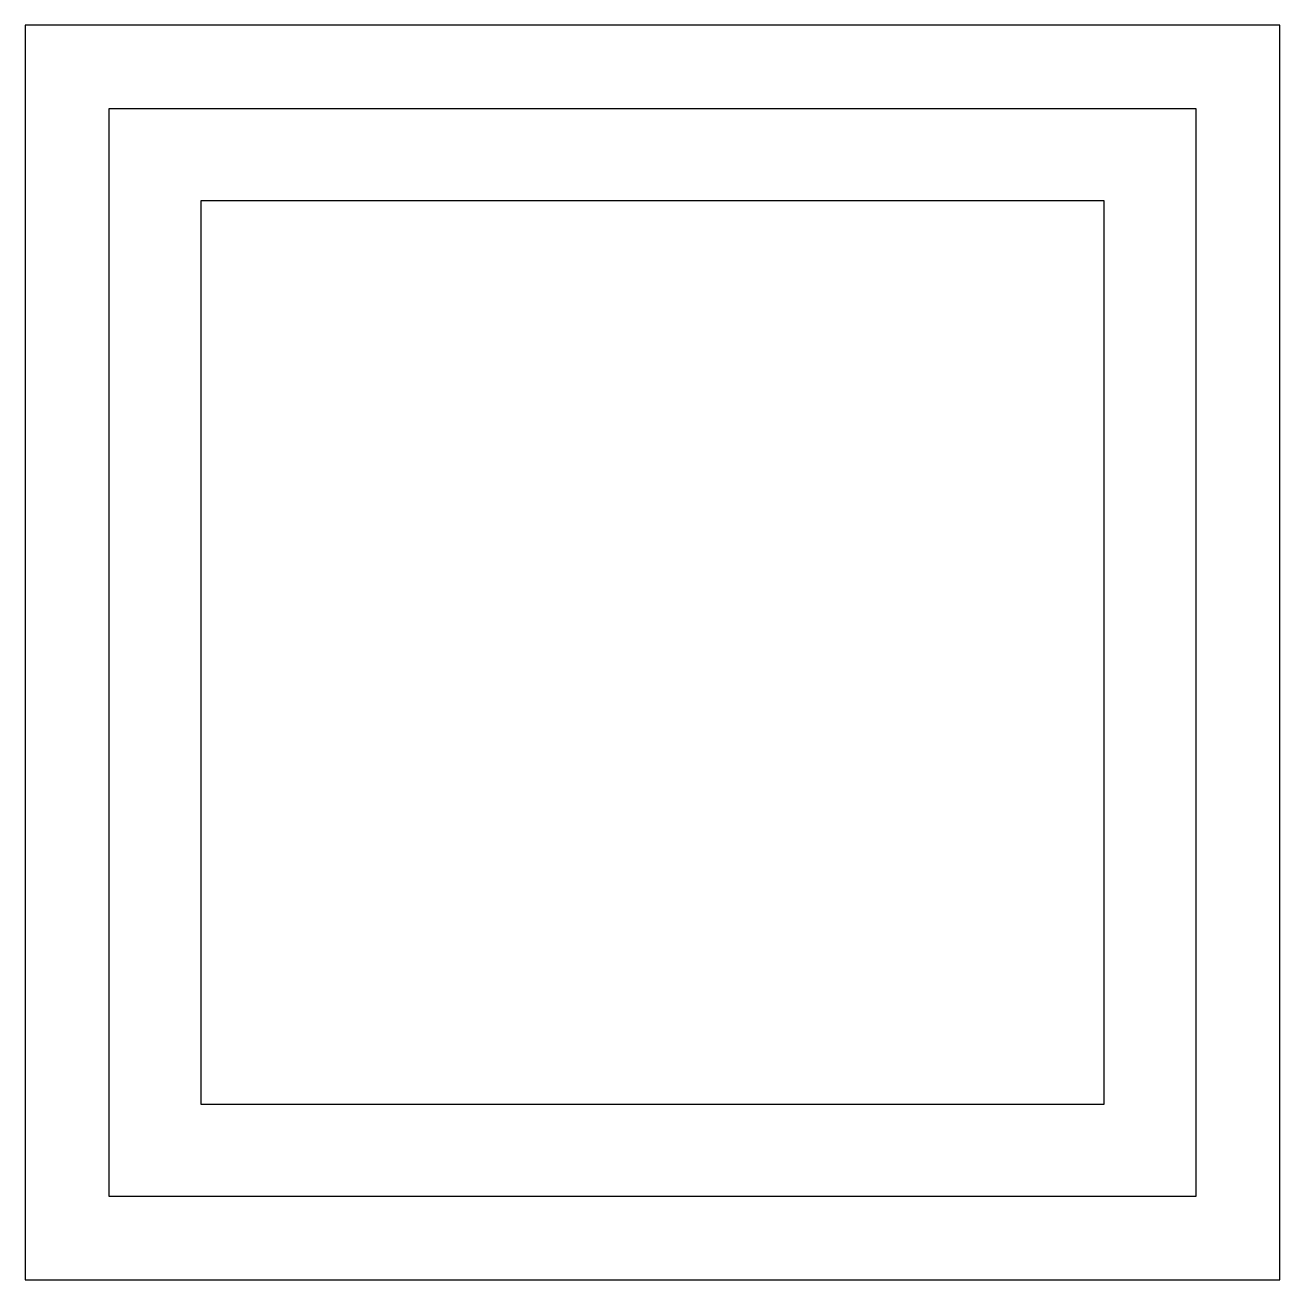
# Model space of a CAD drawing. Extents: x 0 to 7.5, y 0 to 7.5.
import ezdxf

# ---------------------------------------------------------------- set-up
doc = ezdxf.new("R2010")
doc.units = 0
doc.layers.add('KOMPONENT', color=10, linetype='CONTINUOUS')

msp = doc.modelspace()

# ---------------------------------------------------------------- linework, layer by layer
at = {"layer": 'KOMPONENT', "color": 0}
for p, q in [((0, 7.5), (0, 0)), ((7.5, 7.5), (0, 7.5)), ((7.5, 0), (7.5, 7.5)), ((0.5, 7), (0.5, 0.5)), ((7, 7), (0.5, 7)), ((7, 0.5), (7, 7)), ((1.05, 6.45), (1.05, 1.05)), ((6.45, 6.45), (1.05, 6.45)), ((6.45, 1.05), (6.45, 6.45)), ((1.05, 1.05), (6.45, 1.05)), ((0.5, 0.5), (7, 0.5)), ((0, 0), (7.5, 0))]:
    msp.add_line(p, q, dxfattribs=at)

doc.saveas('drawing.dxf')
